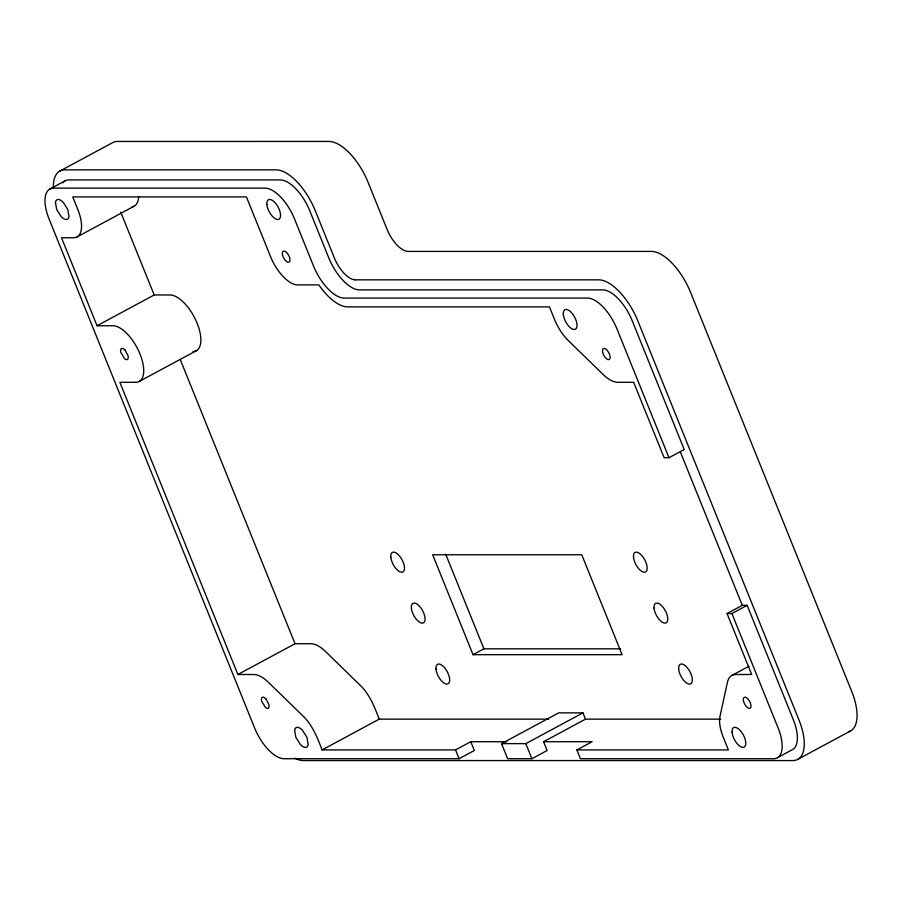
<?xml version="1.0" encoding="UTF-8"?>
<svg xmlns="http://www.w3.org/2000/svg" width="902" height="902" viewBox="0 0 902 902"><rect width="100%" height="100%" fill="white"/><g stroke="black" fill="none" stroke-linecap="round" stroke-linejoin="round"><path stroke-width="1.35" d="M59.509 171.256L112.299 142.832A45.066 20.419 61.7 0 1 117.564 141.445L329.038 141.434A45.066 20.419 61.7 0 1 368.072 182.283L387.105 229.412A24.264 10.993 61.7 0 0 408.121 251.41L651.492 251.41A45.066 20.419 61.7 0 1 690.526 292.248L851.668 691.293A45.066 20.419 61.7 0 1 848.432 731.793M49.621 189.172L64.865 180.964M77.29 236.798L134.432 206.028M62.813 182.802A33.983 15.402 61.7 0 1 68.834 179.915L280.308 179.915A33.972 15.402 61.7 0 1 309.736 210.707L328.768 257.837A35.358 16.022 61.7 0 0 359.391 289.88L602.761 289.88A33.972 15.402 61.7 0 1 632.189 320.672L684.212 449.5L668.98 457.709L664.12 457.709L633.666 382.301L617.723 382.301A34.671 15.706 61.7 0 1 603.043 374.398L568.361 340.629A31.198 14.139 61.7 0 1 554.55 319.455L549.476 306.883L347.71 306.883A45.066 20.419 61.7 0 1 318.834 284.897L297.57 284.897A31.198 14.139 61.7 0 1 270.544 256.619L246.438 196.918L72.746 196.918L77.82 209.489A31.198 14.139 61.7 0 1 73.637 237.756L61.505 237.767L97.044 325.746L154.186 294.977L170.128 294.977A31.198 14.139 61.7 0 1 197.143 323.254A31.198 14.139 61.7 0 1 192.96 351.521M139.472 381.332L196.613 350.562M135.83 382.301L119.876 382.301L237.88 674.504L295.022 643.735L310.976 643.735A34.671 15.706 61.7 0 1 325.656 651.639L360.326 685.407C369.775 694.596 374.601 707.112 379.212 719.153L548.63 719.153M473.031 654.683L622.109 654.683L581.756 554.764L432.678 554.764L473.031 654.683L483.912 648.82L620.328 648.82M237.88 674.504L253.834 674.504A34.671 15.706 61.7 0 1 268.514 682.408L303.185 716.177C312.622 725.366 317.459 737.881 322.07 749.923L379.212 719.153M322.07 749.923L455.544 749.923L470.788 741.715L506.845 741.715M727.057 613.552L731.905 613.552L778.099 727.925A33.972 15.402 61.7 0 1 773.544 758.717L580.437 758.717L576.885 749.923L728.388 749.923L723.314 737.351A31.198 14.139 61.7 0 1 720.021 716.177L727.418 682.408A34.671 15.706 61.7 0 1 735.728 674.504L751.67 674.504L727.057 613.552L742.29 605.343L747.149 605.343L793.332 719.717A33.972 15.402 61.7 0 1 792.757 749.461L777.513 757.669M668.98 457.709L616.945 328.88A33.972 15.402 61.7 0 0 587.529 298.088L344.158 298.088A35.358 16.022 61.7 0 1 313.535 266.045L294.503 218.915A33.972 15.402 61.7 0 0 265.075 188.123L53.601 188.123A33.983 15.402 61.7 0 0 49.046 218.915L254.601 727.925A33.983 15.402 61.7 0 0 284.029 758.717L459.095 758.717L474.339 750.509L470.788 741.715M731.905 613.552L747.149 605.343M585.488 719.153L543.59 741.715L547.142 750.509L531.898 758.717L507.634 758.717L501.546 743.631L558.688 712.862L582.951 712.862L585.488 719.153L720.732 719.153M501.546 743.631L525.81 743.631L582.951 712.862M576.885 749.923L592.129 741.715L543.59 741.715M731.95 675.418L748.964 666.251M798.112 759.168L850.902 730.744M355.332 279.834L598.702 279.834A45.066 20.419 61.7 0 1 637.737 320.672L798.879 719.717A45.066 20.419 61.7 0 1 792.847 760.566L303.32 760.566A45.066 20.419 61.7 0 1 294.627 758.097M97.044 325.746L112.987 325.746A31.198 14.139 61.7 0 1 140.002 354.012A31.198 14.139 61.7 0 1 135.819 382.29M680.412 452.094L742.29 605.343M525.81 743.631L531.898 758.717M445.656 554.099L483.912 648.82M455.544 749.923L459.095 758.717M120.744 212.173L154.186 294.977M180.186 359.357L295.022 643.735M53.353 187.706A45.066 20.419 61.7 0 1 64.775 169.869L276.249 169.858A45.066 20.419 61.7 0 1 315.283 210.707L334.315 257.837A24.264 10.993 61.7 0 0 355.332 279.834M138.683 196.512A31.198 14.139 61.7 0 1 132.098 206.885M55.428 202.375L56.679 209.489L61.178 216.593A11.083 5.017 61.7 0 0 69.014 216.593L67.774 209.489L63.275 202.375A11.083 5.017 61.7 0 0 55.439 202.398M294.604 730.237L295.845 737.351L300.343 744.454A11.083 5.029 61.7 0 0 308.191 744.454L306.939 737.351L302.441 730.237A11.083 5.029 61.7 0 0 294.604 730.259M125.231 350.269L124.217 349.3A6.246 2.83 61.7 0 0 120.721 352.231L124.589 358.737A6.246 2.83 61.7 0 0 128.084 355.805L125.231 350.269M266.067 699.039L265.064 698.069A6.246 2.83 61.7 0 0 261.569 701.001L265.436 707.506A6.246 2.83 61.7 0 0 268.931 704.575L266.067 699.039M743.462 700.989A6.235 2.83 61.7 0 0 750.002 708.329A6.235 2.83 61.7 0 0 747.961 699.039A6.235 2.83 61.7 0 0 743.462 700.989M732.086 732.323A11.095 5.029 61.7 0 0 742.977 747.408A11.095 5.029 61.7 0 0 741.692 732.323A11.095 5.029 61.7 0 0 732.086 732.323M602.615 352.231A6.235 2.83 61.7 0 0 609.166 359.56A6.235 2.83 61.7 0 0 607.125 350.269A6.235 2.83 61.7 0 0 602.615 352.231M282.461 254.826A6.235 2.83 61.7 0 0 289.012 262.155A6.235 2.83 61.7 0 0 286.971 252.864A6.235 2.83 61.7 0 0 282.461 254.826M563.322 314.426A11.095 5.029 61.7 0 0 574.213 329.512A11.095 5.029 61.7 0 0 572.928 314.426A11.095 5.029 61.7 0 0 563.322 314.426M266.868 204.461A11.095 5.029 61.7 0 0 277.76 219.536A11.095 5.029 61.7 0 0 276.474 204.461A11.095 5.029 61.7 0 0 266.868 204.461M633.497 557.165A11.095 5.029 61.7 0 0 644.389 572.24A11.095 5.029 61.7 0 0 643.103 557.165A11.095 5.029 61.7 0 0 633.497 557.165M654.051 608.061A11.095 5.029 61.7 0 0 664.943 623.147A11.095 5.029 61.7 0 0 663.658 608.061A11.095 5.029 61.7 0 0 654.051 608.061M411.368 608.061A11.095 5.029 61.7 0 0 422.26 623.147A11.095 5.029 61.7 0 0 420.975 608.061A11.095 5.029 61.7 0 0 411.368 608.061M390.814 557.165A11.095 5.029 61.7 0 0 401.706 572.24A11.095 5.029 61.7 0 0 400.42 557.165A11.095 5.029 61.7 0 0 390.814 557.165M435.982 669.025A11.095 5.029 61.7 0 0 446.885 684.099A11.095 5.029 61.7 0 0 445.588 669.025A11.095 5.029 61.7 0 0 435.982 669.025M678.665 669.025A11.095 5.029 61.7 0 0 689.556 684.099A11.095 5.029 61.7 0 0 688.271 669.025A11.095 5.029 61.7 0 0 678.665 669.025"/></g></svg>
